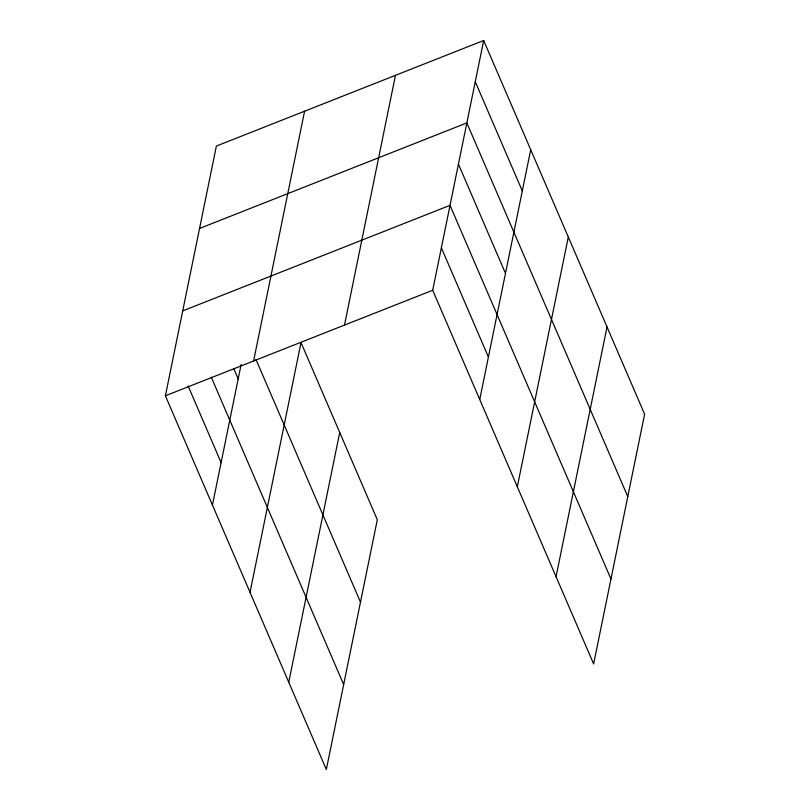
<?xml version="1.0" encoding="UTF-8"?>
<svg xmlns="http://www.w3.org/2000/svg" width="810" height="810" viewBox="0 0 810 810"><rect width="100%" height="100%" fill="white"/><g stroke="black" fill="none" stroke-linecap="round" stroke-linejoin="round"><path stroke-width="1.21" d="M250.027 592.323L301.006 342.559L377.308 519.736L326.329 769.5L165.392 395.806L216.371 146.053L483.671 40.5L644.608 414.193L593.629 663.947L432.692 290.264L483.671 40.5M212.443 505.055L241.157 364.378M253.601 360.976L304.58 111.223M344.483 325.093L395.462 75.33M288.755 682.233L339.724 432.479M479.743 399.502L530.712 149.749M517.317 486.769L568.296 237.016M556.045 576.679L607.024 326.926M199.554 228.471L466.843 122.918L627.78 496.611M182.726 310.888L450.026 205.345L610.963 579.029M165.392 395.806L432.692 290.264M475.257 81.709L522.308 190.957M458.43 164.126L505.481 273.375M441.359 247.799L488.4 357.048M256 359.539L360.49 602.164M233.685 368.469L238.191 378.928M211.258 377.136L343.663 684.582M188.082 385.894L221.11 462.601"/></g></svg>
